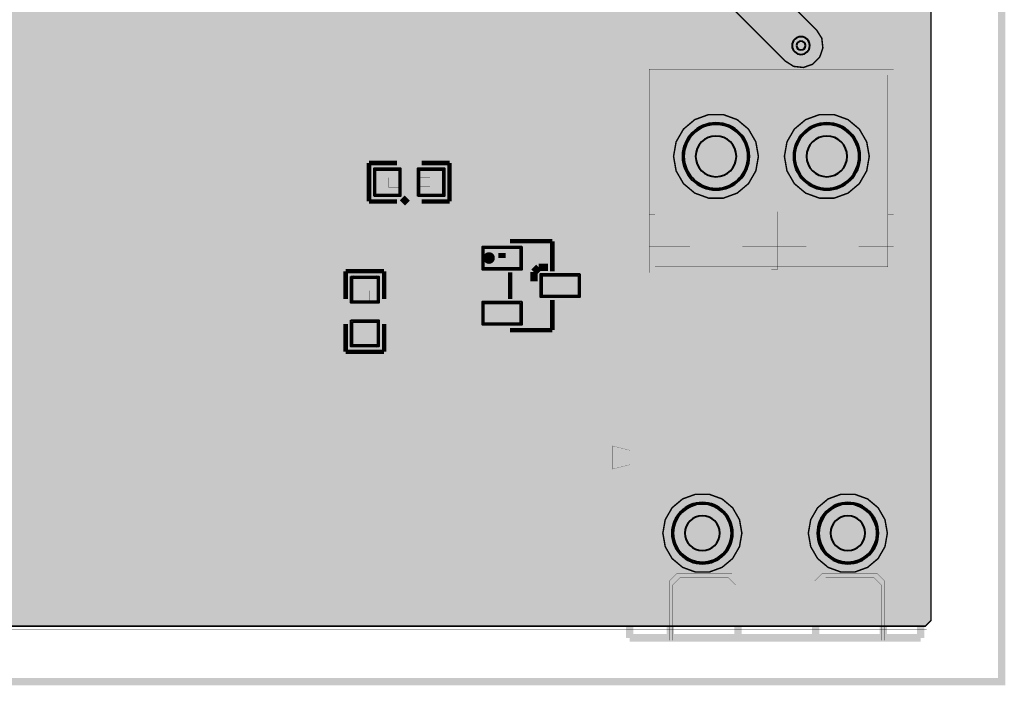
# Model space of a CAD drawing. Header units: millimetres. Extents: x -49.9 to 35.3, y -44.6 to 17.7.
# Drawn here: x 1.47 to 35.34, y -44.6 to -21.72 of the extents above; entities that cross this region are included whole.
import ezdxf

# ---------------------------------------------------------------- set-up
doc = ezdxf.new("R2010")
doc.units = ezdxf.units.MM
doc.header["$MEASUREMENT"] = 0
for name, color, linetype, true_color in [('Board-Outline-Layer', 7, 'Continuous', 0xff00ff), ('Bottom-Layer', 7, 'Continuous', 0x0000ff), ('Bottom-Paste-Mask-Layer', 7, 'Continuous', 0x800000), ('Bottom-Solder-Mask-Layer', 7, 'Continuous', 0xaa00ff), ('Document-Layer', 7, 'Continuous', 0xffffff), ('Hole-Layer', 7, 'Continuous', 0x222222), ('Multi-Layer', 7, 'Continuous', 0xc0c0c0), ('Top-Layer', 7, 'Continuous', 0xff0000), ('Top-Paste-Mask-Layer', 7, 'Continuous', 0x808080), ('Top-Silkscreen-Layer', 7, 'Continuous', 0xffcc00), ('Top-Solder-Mask-Layer', 7, 'Continuous', 0x800080)]:
    doc.layers.add(name, color=color, linetype=linetype, true_color=true_color)

msp = doc.modelspace()

# ---------------------------------------------------------------- hatches: boundary and pattern name
at = {"layer": 'Bottom-Layer'}
for points in [[(32.089, 15.519), (32.44, 15.168), (32.512, 15.138), (32.584, 15.168), (32.681, 15.265), (32.791, 15.265), (32.791, -42.376), (32.597, -42.57), (-46.948, -42.57), (-47.015, -42.503), (-47.015, 15.519)], [(27.785, -23.142), (28.071, -23.322), (28.406, -23.359), (28.724, -23.248), (28.963, -23.009), (29.074, -22.691), (29.037, -22.356), (28.857, -22.07), (27.538, -20.75), (27.777, -20.478), (27.837, -20.121), (27.701, -19.786), (27.409, -19.572), (27.048, -19.543), (26.726, -19.708), (26.495, -19.708), (26.209, -19.422), (26.346, -18.905), (26.288, -18.374), (26.042, -17.9), (25.642, -17.546), (25.141, -17.359), (24.607, -17.366), (24.111, -17.565), (23.72, -17.929), (23.486, -18.409), (23.441, -18.942), (23.591, -19.455), (23.916, -19.879), (24.371, -20.158), (24.897, -20.254)], [(26.858, -26.416), (26.77, -25.917), (26.517, -25.479), (26.129, -25.153), (25.653, -24.98), (25.147, -24.98), (24.671, -25.153), (24.283, -25.479), (24.03, -25.917), (23.942, -26.416), (24.03, -26.915), (24.283, -27.353), (24.671, -27.679), (25.147, -27.852), (25.653, -27.852), (26.129, -27.679), (26.517, -27.353), (26.77, -26.915)], [(30.668, -26.416), (30.58, -25.917), (30.327, -25.479), (29.939, -25.153), (29.463, -24.98), (28.957, -24.98), (28.481, -25.153), (28.093, -25.479), (27.84, -25.917), (27.752, -26.416), (27.84, -26.915), (28.093, -27.353), (28.481, -27.679), (28.957, -27.852), (29.463, -27.852), (29.939, -27.679), (30.327, -27.353), (30.58, -26.915)], [(24.3, -26.416, 1), (26.5, -26.416, 1)], [(28.11, -26.416, 1), (30.31, -26.416, 1)], [(26.29, -39.37), (26.208, -38.906), (25.972, -38.497), (25.611, -38.194), (25.168, -38.033), (24.696, -38.033), (24.253, -38.194), (23.892, -38.497), (23.656, -38.906), (23.574, -39.37), (23.656, -39.835), (23.892, -40.243), (24.253, -40.546), (24.696, -40.708), (25.168, -40.708), (25.611, -40.546), (25.972, -40.243), (26.208, -39.835)], [(31.29, -39.37), (31.208, -38.906), (30.972, -38.497), (30.611, -38.194), (30.168, -38.033), (29.696, -38.033), (29.253, -38.194), (28.892, -38.497), (28.656, -38.906), (28.574, -39.37), (28.656, -39.835), (28.892, -40.243), (29.253, -40.546), (29.696, -40.708), (30.168, -40.708), (30.611, -40.546), (30.972, -40.243), (31.208, -39.835)], [(23.932, -39.37, 1), (25.932, -39.37, 1)], [(28.932, -39.37, 1), (30.932, -39.37, 1)]]:
    msp.add_hatch(color=256, dxfattribs=at).paths.add_polyline_path(points)
at = {"layer": 'Bottom-Paste-Mask-Layer'}
for points in [[(24.3, -26.416, 1), (26.5, -26.416, 1)], [(28.11, -26.416, 1), (30.31, -26.416, 1)], [(23.932, -39.37, 1), (25.932, -39.37, 1)], [(28.932, -39.37, 1), (30.932, -39.37, 1)]]:
    msp.add_hatch(color=256, dxfattribs=at).paths.add_polyline_path(points)
at = {"layer": 'Bottom-Solder-Mask-Layer'}
for points in [[(24.249, -26.416, 1), (26.551, -26.416, 1)], [(28.059, -26.416, 1), (30.361, -26.416, 1)], [(23.881, -39.37, 1), (25.983, -39.37, 1)], [(28.881, -39.37, 1), (30.983, -39.37, 1)]]:
    msp.add_hatch(color=256, dxfattribs=at).paths.add_polyline_path(points)
at = {"layer": 'Document-Layer'}
for points in [[(23.105, -23.416), (31.505, -23.416), (31.505, -28.416), (31.305, -28.416), (31.305, -23.616), (23.305, -23.616), (23.305, -28.416), (23.105, -28.416)], [(23.105, -23.416), (31.505, -23.416), (31.505, -28.416), (31.305, -28.416), (31.305, -23.616), (23.305, -23.616), (23.305, -28.416), (23.105, -28.416)], [(23.105, -28.416), (23.305, -28.416), (23.305, -30.216), (31.305, -30.216), (31.305, -28.416), (31.505, -28.416), (31.505, -30.416), (23.105, -30.416), (23.105, -29.616)], [(23.105, -28.416), (23.305, -28.416), (23.305, -30.216), (31.305, -30.216), (31.305, -28.416), (31.505, -28.416), (31.505, -30.416), (23.105, -30.416), (23.105, -29.616)], [(27.305, -28.316), (27.505, -28.316), (27.505, -30.316), (27.305, -30.316)], [(27.305, -28.316), (27.505, -28.316), (27.505, -30.316), (27.305, -30.316)], [(23.105, -29.316), (24.505, -29.316), (24.505, -29.516), (23.105, -29.516)], [(23.105, -29.316), (24.505, -29.316), (24.505, -29.516), (23.105, -29.516)], [(26.305, -29.316), (28.505, -29.316), (28.505, -29.516), (26.305, -29.516)], [(26.305, -29.316), (28.505, -29.316), (28.505, -29.516), (26.305, -29.516)], [(30.305, -29.316), (31.505, -29.316), (31.505, -29.516), (30.305, -29.516)], [(30.305, -29.316), (31.505, -29.316), (31.505, -29.516), (30.305, -29.516)], [(22.432, -37.02), (21.832, -37.17), (21.832, -36.37), (22.432, -36.52)], [(22.432, -37.02), (21.832, -37.17), (21.832, -36.37), (22.432, -36.52)], [(26.202, -43.053), (26.075, -43.053), (26.075, -41.148), (25.821, -40.894), (24.17, -40.894), (23.916, -41.148), (23.916, -43.053), (23.789, -43.053), (23.789, -41.021), (24.043, -40.767), (25.948, -40.767), (26.202, -41.021)], [(26.202, -43.053), (26.075, -43.053), (26.075, -41.148), (25.821, -40.894), (24.17, -40.894), (23.916, -41.148), (23.916, -43.053), (23.789, -43.053), (23.789, -41.021), (24.043, -40.767), (25.948, -40.767), (26.202, -41.021)], [(31.202, -43.053), (31.075, -43.053), (31.075, -41.148), (30.821, -40.894), (29.17, -40.894), (28.916, -41.148), (28.916, -43.053), (28.789, -43.053), (28.789, -41.021), (29.043, -40.767), (30.948, -40.767), (31.202, -41.021)], [(31.202, -43.053), (31.075, -43.053), (31.075, -41.148), (30.821, -40.894), (29.17, -40.894), (28.916, -41.148), (28.916, -43.053), (28.789, -43.053), (28.789, -41.021), (29.043, -40.767), (30.948, -40.767), (31.202, -41.021)]]:
    msp.add_hatch(color=256, dxfattribs=at).paths.add_polyline_path(points)
at = {"layer": 'Hole-Layer'}
for points in [[(24.7, -26.416, 1), (26.1, -26.416, 1)], [(28.51, -26.416, 1), (29.91, -26.416, 1)], [(24.332, -39.37, 1), (25.532, -39.37, 1)], [(29.332, -39.37, 1), (30.532, -39.37, 1)]]:
    msp.add_hatch(color=256, dxfattribs=at).paths.add_polyline_path(points)
at = {"layer": 'Multi-Layer'}
for points in [[(24.3, -26.416, 1), (26.5, -26.416, 1)], [(24.3, -26.416, 1), (26.5, -26.416, 1)], [(24.3, -26.416, 1), (26.5, -26.416, 1)], [(28.11, -26.416, 1), (30.31, -26.416, 1)], [(28.11, -26.416, 1), (30.31, -26.416, 1)], [(28.11, -26.416, 1), (30.31, -26.416, 1)], [(23.932, -39.37, 1), (25.932, -39.37, 1)], [(23.932, -39.37, 1), (25.932, -39.37, 1)], [(23.932, -39.37, 1), (25.932, -39.37, 1)], [(28.932, -39.37, 1), (30.932, -39.37, 1)], [(28.932, -39.37, 1), (30.932, -39.37, 1)], [(28.932, -39.37, 1), (30.932, -39.37, 1)]]:
    msp.add_hatch(color=256, dxfattribs=at).paths.add_polyline_path(points)
at = {"layer": 'Top-Layer'}
for points in [[(24.3, -26.416, 1), (26.5, -26.416, 1)], [(28.11, -26.416, 1), (30.31, -26.416, 1)], [(13.702, -27.737), (13.702, -26.873), (14.509, -26.873), (14.509, -27.737)], [(15.209, -27.737), (15.209, -26.873), (16.016, -26.873), (16.016, -27.737)], [(18.675, -29.561), (18.675, -30.261), (17.425, -30.261), (17.425, -29.561)], [(12.903, -30.593), (13.767, -30.593), (13.767, -31.4), (12.903, -31.4)], [(20.675, -30.511), (20.675, -31.211), (19.425, -31.211), (19.425, -30.511)], [(18.675, -31.461), (18.675, -32.161), (17.425, -32.161), (17.425, -31.461)], [(12.903, -32.1), (13.767, -32.1), (13.767, -32.907), (12.903, -32.907)], [(23.932, -39.37, 1), (25.932, -39.37, 1)], [(28.932, -39.37, 1), (30.932, -39.37, 1)]]:
    msp.add_hatch(color=256, dxfattribs=at).paths.add_polyline_path(points)
at = {"layer": 'Top-Paste-Mask-Layer'}
for points in [[(24.3, -26.416, 1), (26.5, -26.416, 1)], [(28.11, -26.416, 1), (30.31, -26.416, 1)], [(13.664, -27.755), (13.614, -27.705), (13.614, -26.905), (13.664, -26.855), (14.464, -26.855), (14.514, -26.905), (14.514, -27.147), (14.144, -27.147), (14.144, -27.477), (14.514, -27.477), (14.514, -27.705), (14.464, -27.755)], [(13.664, -27.755), (13.614, -27.705), (13.614, -26.905), (13.664, -26.855), (14.464, -26.855), (14.514, -26.905), (14.514, -27.147), (14.144, -27.147), (14.144, -27.477), (14.514, -27.477), (14.514, -27.705), (14.464, -27.755)], [(16.054, -26.855), (16.104, -26.905), (16.104, -27.705), (16.054, -27.755), (15.254, -27.755), (15.204, -27.705), (15.204, -27.463), (15.574, -27.463), (15.574, -27.133), (15.204, -27.133), (15.204, -26.905), (15.254, -26.855)], [(16.054, -26.855), (16.104, -26.905), (16.104, -27.705), (16.054, -27.755), (15.254, -27.755), (15.204, -27.705), (15.204, -27.463), (15.574, -27.463), (15.574, -27.133), (15.204, -27.133), (15.204, -26.905), (15.254, -26.855)], [(18.675, -29.561), (18.675, -30.261), (17.425, -30.261), (17.425, -29.561)], [(12.885, -30.555), (12.935, -30.505), (13.735, -30.505), (13.785, -30.555), (13.785, -31.355), (13.735, -31.405), (13.493, -31.405), (13.493, -31.035), (13.163, -31.035), (13.163, -31.405), (12.935, -31.405), (12.885, -31.355)], [(12.885, -30.555), (12.935, -30.505), (13.735, -30.505), (13.785, -30.555), (13.785, -31.355), (13.735, -31.405), (13.493, -31.405), (13.493, -31.035), (13.163, -31.035), (13.163, -31.405), (12.935, -31.405), (12.885, -31.355)], [(20.675, -30.511), (20.675, -31.211), (19.425, -31.211), (19.425, -30.511)], [(18.675, -31.461), (18.675, -32.161), (17.425, -32.161), (17.425, -31.461)], [(13.785, -32.945), (13.735, -32.995), (12.935, -32.995), (12.885, -32.945), (12.885, -32.145), (12.935, -32.095), (13.177, -32.095), (13.177, -32.465), (13.507, -32.465), (13.507, -32.095), (13.735, -32.095), (13.785, -32.145)], [(13.785, -32.945), (13.735, -32.995), (12.935, -32.995), (12.885, -32.945), (12.885, -32.145), (12.935, -32.095), (13.177, -32.095), (13.177, -32.465), (13.507, -32.465), (13.507, -32.095), (13.735, -32.095), (13.785, -32.145)], [(23.932, -39.37, 1), (25.932, -39.37, 1)], [(28.932, -39.37, 1), (30.932, -39.37, 1)]]:
    msp.add_hatch(color=256, dxfattribs=at).paths.add_polyline_path(points)
at = {"layer": 'Top-Silkscreen-Layer'}
msp.add_hatch(color=256, dxfattribs=at).paths.add_polyline_path([(22.432, -37.02), (21.832, -37.17), (21.832, -36.37), (22.432, -36.52)])
msp.add_hatch(color=256, dxfattribs=at).paths.add_polyline_path([(22.432, -37.02), (21.832, -37.17), (21.832, -36.37), (22.432, -36.52)])
at = {"layer": 'Top-Solder-Mask-Layer'}
for points in [[(24.249, -26.416, 1), (26.551, -26.416, 1)], [(28.059, -26.416, 1), (30.361, -26.416, 1)], [(13.652, -27.788), (13.652, -26.822), (14.56, -26.822), (14.56, -27.788)], [(15.158, -27.788), (15.158, -26.822), (16.066, -26.822), (16.066, -27.788)], [(18.726, -29.51), (18.726, -30.312), (17.374, -30.312), (17.374, -29.51)], [(20.726, -30.46), (20.726, -31.262), (19.374, -31.262), (19.374, -30.46)], [(12.852, -30.543), (13.818, -30.543), (13.818, -31.451), (12.852, -31.451)], [(18.726, -31.41), (18.726, -32.212), (17.374, -32.212), (17.374, -31.41)], [(12.852, -32.049), (13.818, -32.049), (13.818, -32.957), (12.852, -32.957)], [(23.881, -39.37, 1), (25.983, -39.37, 1)], [(28.881, -39.37, 1), (30.983, -39.37, 1)]]:
    msp.add_hatch(color=256, dxfattribs=at).paths.add_polyline_path(points)

# ---------------------------------------------------------------- linework, layer by layer
at = {"layer": 'Board-Outline-Layer', "const_width": 0.254}
msp.add_lwpolyline([(-49.784, -44.474), (-49.784, 17.526), (35.216, 17.526), (35.216, -44.474)], close=True, dxfattribs=at)
at = {"layer": 'Bottom-Layer'}
for points, const_width in [([(32.893, 15.367), (32.893, -42.418), (32.639, -42.672), (-46.99, -42.672), (-47.117, -42.545), (-47.117, 15.621), (32.131, 15.621), (32.512, 15.24), (32.639, 15.367)], 0.00508), ([(32.089, 15.519), (32.44, 15.168), (32.512, 15.138), (32.584, 15.168), (32.681, 15.265), (32.791, 15.265), (32.791, -42.376), (32.597, -42.57), (-46.948, -42.57), (-47.015, -42.503), (-47.015, 15.519)], 0.0508), ([(26.858, -26.416), (26.77, -25.917), (26.517, -25.479), (26.129, -25.153), (25.653, -24.98), (25.147, -24.98), (24.671, -25.153), (24.283, -25.479), (24.03, -25.917), (23.942, -26.416), (24.03, -26.915), (24.283, -27.353), (24.671, -27.679), (25.147, -27.852), (25.653, -27.852), (26.129, -27.679), (26.517, -27.353), (26.77, -26.915)], 0.0508), ([(30.668, -26.416), (30.58, -25.917), (30.327, -25.479), (29.939, -25.153), (29.463, -24.98), (28.957, -24.98), (28.481, -25.153), (28.093, -25.479), (27.84, -25.917), (27.752, -26.416), (27.84, -26.915), (28.093, -27.353), (28.481, -27.679), (28.957, -27.852), (29.463, -27.852), (29.939, -27.679), (30.327, -27.353), (30.58, -26.915)], 0.0508), ([(26.29, -39.37), (26.208, -38.906), (25.972, -38.497), (25.611, -38.194), (25.168, -38.033), (24.696, -38.033), (24.253, -38.194), (23.892, -38.497), (23.656, -38.906), (23.574, -39.37), (23.656, -39.835), (23.892, -40.243), (24.253, -40.546), (24.696, -40.708), (25.168, -40.708), (25.611, -40.546), (25.972, -40.243), (26.208, -39.835)], 0.0508), ([(31.29, -39.37), (31.208, -38.906), (30.972, -38.497), (30.611, -38.194), (30.168, -38.033), (29.696, -38.033), (29.253, -38.194), (28.892, -38.497), (28.656, -38.906), (28.574, -39.37), (28.656, -39.835), (28.892, -40.243), (29.253, -40.546), (29.696, -40.708), (30.168, -40.708), (30.611, -40.546), (30.972, -40.243), (31.208, -39.835)], 0.0508)]:
    msp.add_lwpolyline(points, close=True, dxfattribs=dict(at, const_width=const_width))
for points, const_width in [([(28.321, -22.606), (24.892, -19.177)], 0.8), ([(24.897, -20.254), (27.785, -23.142), (28.071, -23.322), (28.406, -23.359), (28.724, -23.248), (28.963, -23.009), (29.074, -22.691), (29.037, -22.356), (28.857, -22.07), (27.538, -20.75)], 0.0508)]:
    msp.add_lwpolyline(points, dxfattribs=dict(at, const_width=const_width))
for points in [[(24.3, -26.416, 1), (26.5, -26.416, 1)], [(28.11, -26.416, 1), (30.31, -26.416, 1)]]:
    msp.add_lwpolyline(points, format="xyb", close=True, dxfattribs=at)
for points in [[(23.932, -39.37, 1), (25.932, -39.37), (25.932, -39.37, 1), (23.932, -39.37)], [(28.932, -39.37, 1), (30.932, -39.37), (30.932, -39.37, 1), (28.932, -39.37)]]:
    msp.add_lwpolyline(points, format="xyb", dxfattribs=at)
at = {"layer": 'Bottom-Paste-Mask-Layer'}
for points in [[(24.3, -26.416, 1), (26.5, -26.416, 1)], [(28.11, -26.416, 1), (30.31, -26.416, 1)]]:
    msp.add_lwpolyline(points, format="xyb", close=True, dxfattribs=at)
for points in [[(23.932, -39.37, 1), (25.932, -39.37), (25.932, -39.37, 1), (23.932, -39.37)], [(28.932, -39.37, 1), (30.932, -39.37), (30.932, -39.37, 1), (28.932, -39.37)]]:
    msp.add_lwpolyline(points, format="xyb", dxfattribs=at)
at = {"layer": 'Bottom-Solder-Mask-Layer'}
for points in [[(24.249, -26.416, 1), (26.551, -26.416), (26.551, -26.416, 1), (24.249, -26.416)], [(28.059, -26.416, 1), (30.361, -26.416), (30.361, -26.416, 1), (28.059, -26.416)]]:
    msp.add_lwpolyline(points, format="xyb", dxfattribs=at)
for points in [[(23.881, -39.37, 1), (25.983, -39.37, 1)], [(28.881, -39.37, 1), (30.983, -39.37, 1)]]:
    msp.add_lwpolyline(points, format="xyb", close=True, dxfattribs=at)
at = {"layer": 'Document-Layer', "const_width": 0.00508}
for points in [[(23.105, -23.416), (31.505, -23.416), (31.505, -28.416), (31.305, -28.416), (31.305, -23.616), (23.305, -23.616), (23.305, -28.416), (23.105, -28.416)], [(23.105, -23.416), (31.505, -23.416), (31.505, -28.416), (31.305, -28.416), (31.305, -23.616), (23.305, -23.616), (23.305, -28.416), (23.105, -28.416)], [(23.105, -28.416), (23.305, -28.416), (23.305, -30.216), (31.305, -30.216), (31.305, -28.416), (31.505, -28.416), (31.505, -30.416), (23.105, -30.416), (23.105, -29.616)], [(23.105, -28.416), (23.305, -28.416), (23.305, -30.216), (31.305, -30.216), (31.305, -28.416), (31.505, -28.416), (31.505, -30.416), (23.105, -30.416), (23.105, -29.616)], [(27.305, -28.316), (27.505, -28.316), (27.505, -30.316), (27.305, -30.316)], [(27.305, -28.316), (27.505, -28.316), (27.505, -30.316), (27.305, -30.316)], [(23.105, -29.316), (24.505, -29.316), (24.505, -29.516), (23.105, -29.516)], [(23.105, -29.316), (24.505, -29.316), (24.505, -29.516), (23.105, -29.516)], [(26.305, -29.316), (28.505, -29.316), (28.505, -29.516), (26.305, -29.516)], [(26.305, -29.316), (28.505, -29.316), (28.505, -29.516), (26.305, -29.516)], [(30.305, -29.316), (31.505, -29.316), (31.505, -29.516), (30.305, -29.516)], [(30.305, -29.316), (31.505, -29.316), (31.505, -29.516), (30.305, -29.516)], [(22.432, -37.02), (21.832, -37.17), (21.832, -36.37), (22.432, -36.52)], [(22.432, -37.02), (21.832, -37.17), (21.832, -36.37), (22.432, -36.52)], [(26.202, -43.053), (26.075, -43.053), (26.075, -41.148), (25.821, -40.894), (24.17, -40.894), (23.916, -41.148), (23.916, -43.053), (23.789, -43.053), (23.789, -41.021), (24.043, -40.767), (25.948, -40.767), (26.202, -41.021)], [(26.202, -43.053), (26.075, -43.053), (26.075, -41.148), (25.821, -40.894), (24.17, -40.894), (23.916, -41.148), (23.916, -43.053), (23.789, -43.053), (23.789, -41.021), (24.043, -40.767), (25.948, -40.767), (26.202, -41.021)], [(31.202, -43.053), (31.075, -43.053), (31.075, -41.148), (30.821, -40.894), (29.17, -40.894), (28.916, -41.148), (28.916, -43.053), (28.789, -43.053), (28.789, -41.021), (29.043, -40.767), (30.948, -40.767), (31.202, -41.021)], [(31.202, -43.053), (31.075, -43.053), (31.075, -41.148), (30.821, -40.894), (29.17, -40.894), (28.916, -41.148), (28.916, -43.053), (28.789, -43.053), (28.789, -41.021), (29.043, -40.767), (30.948, -40.767), (31.202, -41.021)]]:
    msp.add_lwpolyline(points, close=True, dxfattribs=at)
at = {"layer": 'Document-Layer', "const_width": 0.2}
msp.add_lwpolyline([(17.5, -29.911, 1), (17.7, -29.911, 1)], format="xyb", close=True, dxfattribs=at)
msp.add_lwpolyline([(17.5, -29.911, 1), (17.7, -29.911, 1)], format="xyb", close=True, dxfattribs=at)
at = {"layer": 'Hole-Layer'}
for points in [[(28.169, -22.606, 1), (28.474, -22.606, 1)], [(24.332, -39.37, 1), (25.532, -39.37, 1)], [(29.332, -39.37, 1), (30.532, -39.37, 1)]]:
    msp.add_lwpolyline(points, format="xyb", close=True, dxfattribs=at)
for points in [[(24.7, -26.416, 1), (26.1, -26.416), (26.1, -26.416, 1), (24.7, -26.416)], [(28.51, -26.416, 1), (29.91, -26.416), (29.91, -26.416, 1), (28.51, -26.416)]]:
    msp.add_lwpolyline(points, format="xyb", dxfattribs=at)
at = {"layer": 'Multi-Layer'}
for points in [[(28.016, -22.606, 1), (28.626, -22.606), (28.626, -22.606, 1), (28.016, -22.606)], [(23.932, -39.37, 1), (25.932, -39.37), (25.932, -39.37, 1), (23.932, -39.37)], [(23.932, -39.37, 1), (25.932, -39.37), (25.932, -39.37, 1), (23.932, -39.37)], [(23.932, -39.37, 1), (25.932, -39.37), (25.932, -39.37, 1), (23.932, -39.37)], [(28.932, -39.37, 1), (30.932, -39.37), (30.932, -39.37, 1), (28.932, -39.37)], [(28.932, -39.37, 1), (30.932, -39.37), (30.932, -39.37, 1), (28.932, -39.37)], [(28.932, -39.37, 1), (30.932, -39.37), (30.932, -39.37, 1), (28.932, -39.37)]]:
    msp.add_lwpolyline(points, format="xyb", dxfattribs=at)
for points in [[(24.3, -26.416, 1), (26.5, -26.416, 1)], [(24.3, -26.416, 1), (26.5, -26.416, 1)], [(24.3, -26.416, 1), (26.5, -26.416, 1)], [(28.11, -26.416, 1), (30.31, -26.416, 1)], [(28.11, -26.416, 1), (30.31, -26.416, 1)], [(28.11, -26.416, 1), (30.31, -26.416, 1)]]:
    msp.add_lwpolyline(points, format="xyb", close=True, dxfattribs=at)
at = {"layer": 'Top-Layer'}
for points, const_width in [([(14.788, -26.757), (-4.083, -7.887)], 0.254), ([(-2.191, -11.009), (14.106, -27.305)], 0.254), ([(26.271, -23.59), (26.271, -18.796)], 0.254), ([(29.932, -24.217), (28.321, -22.606)], 0.8), ([(19.629, -30.232), (26.271, -23.59)], 0.254), ([(29.932, -24.93), (29.932, -24.217)], 0.8), ([(25.4, -38.902), (25.4, -26.416)], 0.8), ([(26.484, -29.142), (29.21, -26.416)], 0.8), ([(14.788, -27.853), (14.788, -26.757)], 0.254), ([(15.612, -27.305), (15.612, -28.719)], 0.254), ([(15.612, -27.305), (18.05, -29.743)], 0.254), ([(14.624, -28.016), (14.788, -27.853)], 0.254), ([(29.932, -39.37), (29.932, -27.902)], 0.8), ([(-1.482, -28.016), (14.624, -28.016)], 0.254), ([(15.612, -28.719), (13.335, -30.997)], 0.254), ([(26.484, -40.013), (26.484, -29.142)], 0.8), ([(18.05, -29.743), (18.05, -29.911)], 0.254), ([(19.146, -30.395), (19.309, -30.232)], 0.254), ([(19.309, -30.232), (19.629, -30.232)], 0.254), ([(19.146, -30.715), (19.146, -30.395)], 0.254), ([(20.05, -30.861), (23.38, -34.191)], 0.8), ([(18.05, -31.811), (19.146, -30.715)], 0.254), ([(17.358, -32.503), (18.05, -31.811)], 0.254), ([(13.335, -32.503), (17.358, -32.503)], 0.254), ([(23.38, -34.191), (23.38, -40.013)], 0.8), ([(24.932, -39.37), (25.4, -38.902)], 0.8), ([(23.38, -40.013), (24.289, -40.922)], 0.8), ([(25.575, -40.922), (26.484, -40.013)], 0.8), ([(24.289, -40.922), (25.575, -40.922)], 0.8)]:
    msp.add_lwpolyline(points, dxfattribs=dict(at, const_width=const_width))
at = {"layer": 'Top-Layer', "const_width": 0.8}
for points in [[(30.862, -26.416, 0.287), (29.932, -24.93)], [(29.932, -27.902, 0.287), (30.862, -26.416)]]:
    msp.add_lwpolyline(points, format="xyb", dxfattribs=at)
at = {"layer": 'Top-Layer'}
for points in [[(24.3, -26.416, 1), (26.5, -26.416, 1)], [(28.11, -26.416, 1), (30.31, -26.416, 1)]]:
    msp.add_lwpolyline(points, format="xyb", close=True, dxfattribs=at)
for points in [[(13.702, -27.737), (13.702, -26.873), (14.509, -26.873), (14.509, -27.737)], [(15.209, -27.737), (15.209, -26.873), (16.016, -26.873), (16.016, -27.737)], [(18.675, -29.561), (18.675, -30.261), (17.425, -30.261), (17.425, -29.561)], [(12.903, -30.593), (13.767, -30.593), (13.767, -31.4), (12.903, -31.4)], [(20.675, -30.511), (20.675, -31.211), (19.425, -31.211), (19.425, -30.511)], [(18.675, -31.461), (18.675, -32.161), (17.425, -32.161), (17.425, -31.461)], [(12.903, -32.1), (13.767, -32.1), (13.767, -32.907), (12.903, -32.907)]]:
    msp.add_lwpolyline(points, close=True, dxfattribs=at)
for points in [[(23.932, -39.37, 1), (25.932, -39.37), (25.932, -39.37, 1), (23.932, -39.37)], [(28.932, -39.37, 1), (30.932, -39.37), (30.932, -39.37, 1), (28.932, -39.37)]]:
    msp.add_lwpolyline(points, format="xyb", dxfattribs=at)
at = {"layer": 'Top-Paste-Mask-Layer'}
for points in [[(24.3, -26.416, 1), (26.5, -26.416, 1)], [(28.11, -26.416, 1), (30.31, -26.416, 1)]]:
    msp.add_lwpolyline(points, format="xyb", close=True, dxfattribs=at)
at = {"layer": 'Top-Paste-Mask-Layer', "const_width": 0.00508}
for points in [[(13.664, -27.755), (13.614, -27.705), (13.614, -26.905), (13.664, -26.855), (14.464, -26.855), (14.514, -26.905), (14.514, -27.147), (14.144, -27.147), (14.144, -27.477), (14.514, -27.477), (14.514, -27.705), (14.464, -27.755)], [(13.664, -27.755), (13.614, -27.705), (13.614, -26.905), (13.664, -26.855), (14.464, -26.855), (14.514, -26.905), (14.514, -27.147), (14.144, -27.147), (14.144, -27.477), (14.514, -27.477), (14.514, -27.705), (14.464, -27.755)], [(16.054, -26.855), (16.104, -26.905), (16.104, -27.705), (16.054, -27.755), (15.254, -27.755), (15.204, -27.705), (15.204, -27.463), (15.574, -27.463), (15.574, -27.133), (15.204, -27.133), (15.204, -26.905), (15.254, -26.855)], [(16.054, -26.855), (16.104, -26.905), (16.104, -27.705), (16.054, -27.755), (15.254, -27.755), (15.204, -27.705), (15.204, -27.463), (15.574, -27.463), (15.574, -27.133), (15.204, -27.133), (15.204, -26.905), (15.254, -26.855)], [(12.885, -30.555), (12.935, -30.505), (13.735, -30.505), (13.785, -30.555), (13.785, -31.355), (13.735, -31.405), (13.493, -31.405), (13.493, -31.035), (13.163, -31.035), (13.163, -31.405), (12.935, -31.405), (12.885, -31.355)], [(12.885, -30.555), (12.935, -30.505), (13.735, -30.505), (13.785, -30.555), (13.785, -31.355), (13.735, -31.405), (13.493, -31.405), (13.493, -31.035), (13.163, -31.035), (13.163, -31.405), (12.935, -31.405), (12.885, -31.355)], [(13.785, -32.945), (13.735, -32.995), (12.935, -32.995), (12.885, -32.945), (12.885, -32.145), (12.935, -32.095), (13.177, -32.095), (13.177, -32.465), (13.507, -32.465), (13.507, -32.095), (13.735, -32.095), (13.785, -32.145)], [(13.785, -32.945), (13.735, -32.995), (12.935, -32.995), (12.885, -32.945), (12.885, -32.145), (12.935, -32.095), (13.177, -32.095), (13.177, -32.465), (13.507, -32.465), (13.507, -32.095), (13.735, -32.095), (13.785, -32.145)]]:
    msp.add_lwpolyline(points, close=True, dxfattribs=at)
at = {"layer": 'Top-Paste-Mask-Layer'}
for points in [[(18.675, -29.561), (18.675, -30.261), (17.425, -30.261), (17.425, -29.561)], [(20.675, -30.511), (20.675, -31.211), (19.425, -31.211), (19.425, -30.511)], [(18.675, -31.461), (18.675, -32.161), (17.425, -32.161), (17.425, -31.461)]]:
    msp.add_lwpolyline(points, close=True, dxfattribs=at)
for points in [[(23.932, -39.37, 1), (25.932, -39.37), (25.932, -39.37, 1), (23.932, -39.37)], [(28.932, -39.37, 1), (30.932, -39.37), (30.932, -39.37, 1), (28.932, -39.37)]]:
    msp.add_lwpolyline(points, format="xyb", dxfattribs=at)
at = {"layer": 'Top-Silkscreen-Layer'}
for points, const_width in [([(23.095, -30.416), (23.095, -23.416)], 0.254), ([(31.515, -23.416), (23.095, -23.416)], 0.254), ([(23.095, -30.416), (23.095, -23.416)], 0.254), ([(31.515, -23.416), (23.095, -23.416)], 0.254), ([(27.4, -30.416), (27.4, -23.416)], 0.254), ([(27.4, -30.416), (27.4, -23.416)], 0.254), ([(31.515, -30.416), (31.515, -23.416)], 0.254), ([(31.515, -30.416), (31.515, -23.416)], 0.254), ([(13.474, -27.966), (13.474, -26.644)], 0.152), ([(13.474, -26.644), (14.433, -26.644)], 0.152), ([(13.474, -27.966), (13.474, -26.644)], 0.152), ([(13.474, -26.644), (14.433, -26.644)], 0.152), ([(16.244, -26.644), (15.285, -26.644)], 0.152), ([(16.244, -26.644), (15.285, -26.644)], 0.152), ([(16.244, -27.966), (16.244, -26.644)], 0.152), ([(16.244, -27.966), (16.244, -26.644)], 0.152), ([(14.433, -27.966), (13.474, -27.966)], 0.152), ([(14.433, -27.966), (13.474, -27.966)], 0.152), ([(15.285, -27.966), (16.244, -27.966)], 0.152), ([(15.285, -27.966), (16.244, -27.966)], 0.152), ([(18.324, -29.335), (19.776, -29.335)], 0.152), ([(18.324, -29.335), (19.776, -29.335)], 0.152), ([(19.776, -29.335), (19.776, -30.366)], 0.152), ([(19.776, -29.335), (19.776, -30.366)], 0.152), ([(24.4, -29.416), (23.095, -29.416)], 0.254), ([(24.4, -29.416), (23.095, -29.416)], 0.254), ([(28.39, -29.416), (26.38, -29.416)], 0.254), ([(28.39, -29.416), (26.38, -29.416)], 0.254), ([(31.515, -29.416), (30.42, -29.416)], 0.254), ([(31.515, -29.416), (30.42, -29.416)], 0.254), ([(12.674, -31.324), (12.674, -30.365)], 0.152), ([(12.674, -30.365), (13.996, -30.365)], 0.152), ([(12.674, -31.324), (12.674, -30.365)], 0.152), ([(12.674, -30.365), (13.996, -30.365)], 0.152), ([(13.996, -30.365), (13.996, -31.324)], 0.152), ([(13.996, -30.365), (13.996, -31.324)], 0.152), ([(18.324, -31.316), (18.324, -30.406)], 0.152), ([(18.324, -31.316), (18.324, -30.406)], 0.152), ([(31.515, -30.416), (23.095, -30.416)], 0.254), ([(31.515, -30.416), (23.095, -30.416)], 0.254), ([(19.776, -32.387), (19.776, -31.356)], 0.152), ([(19.776, -32.387), (19.776, -31.356)], 0.152), ([(12.674, -32.176), (12.674, -33.135)], 0.152), ([(12.674, -32.176), (12.674, -33.135)], 0.152), ([(13.996, -33.135), (13.996, -32.176)], 0.152), ([(13.996, -33.135), (13.996, -32.176)], 0.152), ([(18.324, -32.387), (19.776, -32.387)], 0.152), ([(18.324, -32.387), (19.776, -32.387)], 0.152), ([(12.674, -33.135), (13.996, -33.135)], 0.152), ([(12.674, -33.135), (13.996, -33.135)], 0.152), ([(22.432, -42.97), (22.432, -35.37)], 0.254), ([(32.432, -35.37), (22.432, -35.37)], 0.254), ([(22.432, -42.97), (22.432, -35.37)], 0.254), ([(32.432, -35.37), (22.432, -35.37)], 0.254), ([(32.432, -42.97), (32.432, -35.37)], 0.254), ([(32.432, -42.97), (32.432, -35.37)], 0.254), ([(32.432, -37.423), (22.432, -37.423)], 0.254), ([(32.432, -37.423), (22.432, -37.423)], 0.254), ([(24.171, -40.767), (23.828, -41.107)], 0.254), ([(24.171, -40.767), (23.828, -41.107)], 0.254), ([(25.86, -40.767), (24.171, -40.767)], 0.254), ([(25.86, -40.767), (24.171, -40.767)], 0.254), ([(26.155, -41.059), (25.86, -40.767)], 0.254), ([(26.155, -41.059), (25.86, -40.767)], 0.254), ([(29.171, -40.767), (28.828, -41.107)], 0.254), ([(29.171, -40.767), (28.828, -41.107)], 0.254), ([(30.86, -40.767), (29.171, -40.767)], 0.254), ([(30.86, -40.767), (29.171, -40.767)], 0.254), ([(31.155, -41.059), (30.86, -40.767)], 0.254), ([(31.155, -41.059), (30.86, -40.767)], 0.254), ([(23.828, -41.107), (23.828, -42.969)], 0.254), ([(23.828, -41.107), (23.828, -42.969)], 0.254), ([(26.155, -42.969), (26.155, -41.059)], 0.254), ([(26.155, -42.969), (26.155, -41.059)], 0.254), ([(28.828, -41.107), (28.828, -42.969)], 0.254), ([(28.828, -41.107), (28.828, -42.969)], 0.254), ([(31.155, -42.969), (31.155, -41.059)], 0.254), ([(31.155, -42.969), (31.155, -41.059)], 0.254), ([(32.432, -42.97), (22.432, -42.97)], 0.254), ([(32.432, -42.97), (22.432, -42.97)], 0.254)]:
    msp.add_lwpolyline(points, dxfattribs=dict(at, const_width=const_width))
at = {"layer": 'Top-Silkscreen-Layer', "const_width": 0.00508}
msp.add_lwpolyline([(22.432, -37.02), (21.832, -37.17), (21.832, -36.37), (22.432, -36.52)], close=True, dxfattribs=at)
msp.add_lwpolyline([(22.432, -37.02), (21.832, -37.17), (21.832, -36.37), (22.432, -36.52)], close=True, dxfattribs=at)
at = {"layer": 'Top-Solder-Mask-Layer'}
for points in [[(24.249, -26.416, 1), (26.551, -26.416), (26.551, -26.416, 1), (24.249, -26.416)], [(28.059, -26.416, 1), (30.361, -26.416), (30.361, -26.416, 1), (28.059, -26.416)]]:
    msp.add_lwpolyline(points, format="xyb", dxfattribs=at)
for points in [[(13.652, -27.788), (13.652, -26.822), (14.56, -26.822), (14.56, -27.788)], [(15.158, -27.788), (15.158, -26.822), (16.066, -26.822), (16.066, -27.788)], [(18.726, -29.51), (18.726, -30.312), (17.374, -30.312), (17.374, -29.51)], [(20.726, -30.46), (20.726, -31.262), (19.374, -31.262), (19.374, -30.46)], [(12.852, -30.543), (13.818, -30.543), (13.818, -31.451), (12.852, -31.451)], [(18.726, -31.41), (18.726, -32.212), (17.374, -32.212), (17.374, -31.41)], [(12.852, -32.049), (13.818, -32.049), (13.818, -32.957), (12.852, -32.957)]]:
    msp.add_lwpolyline(points, close=True, dxfattribs=at)
for points in [[(23.881, -39.37, 1), (25.983, -39.37, 1)], [(28.881, -39.37, 1), (30.983, -39.37, 1)]]:
    msp.add_lwpolyline(points, format="xyb", close=True, dxfattribs=at)

doc.saveas('drawing.dxf')
